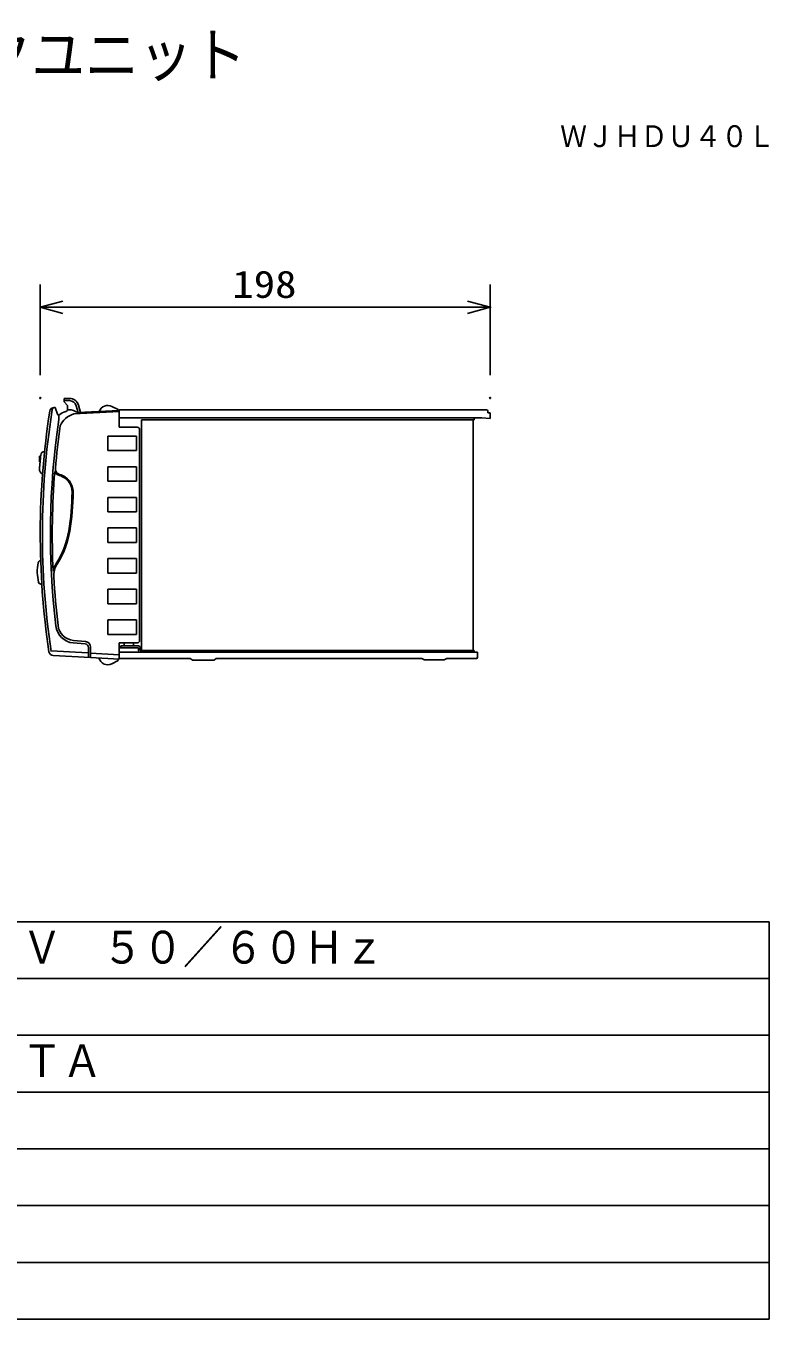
# Model space of a CAD drawing. Units: millimetres, scale not verified. Extents: x -63 to 63, y -57 to 57.
# Drawn here: x -2.9 to 62.5, y -56.5 to 57.4 of the extents above; entities that cross this region are included whole.
import ezdxf
from ezdxf.enums import TextEntityAlignment as Align

# ---------------------------------------------------------------- set-up
doc = ezdxf.new("R2010")
doc.units = ezdxf.units.MM
doc.header["$LTSCALE"] = 0.190236
doc.header["$PDMODE"] = 32
doc.header["$PDSIZE"] = 0.0951
for name, color, linetype in [('0-0_GAIKEI', 1, 'Continuous'), ('0-1_TOUROKU', 3, 'Continuous'), ('0-2_MOJI1', 7, 'Continuous'), ('0-3_WAKU', 1, 'Continuous')]:
    doc.layers.add(name, color=color, linetype=linetype)
doc.styles.add('ＭＳ ゴシック', font='')
doc.styles.get('ＭＳ ゴシック').set_extended_font_data('MS Gothic')

# ---------------------------------------------------------------- blocks, each defined once
blk = doc.blocks.new('_OPEN30')
at = {"layer": '0-2_MOJI1'}
blk.add_line((0, 0), (-1, 0), dxfattribs=at)
blk.add_lwpolyline([(-1, 0.26795), (0, 0), (-1, -0.26795)], dxfattribs=at)

msp = doc.modelspace()

# ---------------------------------------------------------------- linework, layer by layer
at = {"layer": '0-0_GAIKEI', "color": 7}
for p, q in [((0.933, 24.583), (0.433, 24.583)), ((0.433, 24.583), (0.433, 24.283)), ((0.9199, 24.383), (0.433, 24.383)), ((0.433, 24.283), (0.719, 23.9422)), ((1.6623, 23.3338), (1.4993, 23.939)), ((1.8665, 23.3445), (1.6924, 23.991)), ((-0.367, 23.783), (-0.4318, 23.783)), ((-0.367, 23.783), (-0.1476, 23.1801)), ((0.833, 23.583), (0.7309, 23.583)), ((0.733, 23.6118), (0.733, 23.9036)), ((1.6326, 23.3322), (5.273, 23.523)), ((1.8032, 23.3411), (1.8631, 23.3573)), ((5.1868, 23.5896), (4.642, 23.8728)), ((5.203, 23.5193), (5.203, 23.563)), ((5.273, 23.583), (37.6331, 23.583)), ((5.273, 23.5267), (5.273, 23.583)), ((36.533, 22.703), (36.533, 22.863)), ((37.0582, 22.863), (36.533, 22.863)), ((37.9331, 22.803), (37.2077, 22.8574)), ((37.7331, 23.308), (37.7331, 23.483)), ((37.7331, 23.308), (37.9331, 23.323)), ((37.9331, 23.323), (37.9331, 22.803)), ((36.453, 2.383), (36.453, 22.703)), ((36.533, 22.703), (36.453, 22.703)), ((36.533, 2.223), (36.533, 2.383)), ((2.7678, 1.758), (-0.5211, 1.9304)), ((2.7678, 1.758), (5.273, 1.6267)), ((5.1868, 1.4963), (4.642, 1.2131)), ((5.203, 1.6304), (5.203, 1.523)), ((11.533, 1.683), (5.273, 1.683)), ((11.7056, 1.5449), (11.533, 1.683)), ((11.7681, 1.523), (13.5979, 1.523)), ((13.833, 1.683), (13.6604, 1.5449)), ((31.913, 1.683), (13.833, 1.683)), ((32.0893, 1.5772), (31.913, 1.683)), ((32.1407, 1.563), (33.8853, 1.563)), ((34.113, 1.683), (33.9368, 1.5772)), ((36.733, 1.683), (34.113, 1.683)), ((36.833, 1.783), (36.833, 2.223))]:
    msp.add_line(p, q, dxfattribs=at)
at = {"layer": '0-0_GAIKEI'}
for p, q in [((-0.0322, 23.1166), (-0.0333, 22.7261)), ((-0.0322, 22.7406), (-0.0322, 23.1166)), ((1.2946, 23.2146), (5.273, 23.4231)), ((5.273, 23.523), (5.273, 22.043)), ((36.533, 22.863), (5.273, 22.863)), ((6.873, 22.043), (5.273, 22.043)), ((7.073, 21.843), (7.073, 3.243)), ((36.453, 22.703), (7.233, 22.703)), ((7.233, 22.703), (7.233, 2.383)), ((4.2981, 21.268), (6.8082, 21.268)), ((4.2981, 19.9979), (4.2981, 21.268)), ((6.8082, 21.268), (6.8082, 19.9979)), ((-1.727, 19.483), (-1.6325, 19.483)), ((-1.727, 18.983), (-1.727, 19.483)), ((6.8082, 19.9979), (4.2981, 19.9979)), ((-1.727, 18.983), (-1.6796, 18.983)), ((4.2981, 18.568), (6.8082, 18.568)), ((4.2981, 17.2979), (4.2981, 18.568)), ((6.8082, 18.568), (6.8082, 17.2979)), ((6.8082, 17.2979), (4.2981, 17.2979)), ((4.2981, 15.868), (6.8082, 15.868)), ((4.2981, 14.5979), (4.2981, 15.868)), ((6.8082, 15.868), (6.8082, 14.5979)), ((6.8082, 14.5979), (4.2981, 14.5979)), ((4.2981, 13.168), (6.8082, 13.168)), ((4.2981, 11.8979), (4.2981, 13.168)), ((6.8082, 13.168), (6.8082, 11.8979)), ((6.8082, 11.8979), (4.2981, 11.8979)), ((-1.6264, 10.3889), (-1.7988, 10.2165)), ((4.2981, 10.468), (6.8082, 10.468)), ((4.2981, 9.1979), (4.2981, 10.468)), ((6.8082, 10.468), (6.8082, 9.1979)), ((6.8082, 9.1979), (4.2981, 9.1979)), ((-1.6233, 8.2319), (-1.5254, 8.2285)), ((4.2981, 7.768), (6.8082, 7.768)), ((4.2981, 6.4979), (4.2981, 7.768)), ((6.8082, 7.768), (6.8082, 6.4979)), ((6.8082, 6.4979), (4.2981, 6.4979)), ((4.2981, 5.068), (6.8082, 5.068)), ((4.2981, 3.7979), (4.2981, 5.068)), ((6.8082, 5.068), (6.8082, 3.7979)), ((6.8082, 3.7979), (4.2981, 3.7979)), ((2.5364, 2.1679), (-0.7144, 2.3399)), ((2.2939, 2.9553), (1.2419, 3.0473)), ((1.2583, 3.2667), (2.3113, 3.1745)), ((2.5678, 1.7685), (2.5678, 2.6564)), ((2.7678, 2.6764), (2.7678, 1.758)), ((6.873, 3.043), (5.273, 3.043)), ((5.273, 3.043), (5.273, 1.6267)), ((5.273, 2.623), (6.973, 2.623)), ((6.973, 2.783), (5.433, 2.783)), ((5.433, 2.783), (5.433, 2.623)), ((5.733, 2.783), (5.733, 3.023)), ((6.533, 2.783), (6.533, 3.023)), ((6.973, 2.383), (6.973, 2.623)), ((7.133, 2.383), (7.133, 2.623)), ((36.533, 2.383), (7.133, 2.383)), ((5.273, 2.0062), (2.7678, 2.1375)), ((36.833, 2.223), (5.273, 2.223))]:
    msp.add_line(p, q, dxfattribs=at)
for points in [[(-0.0333, 22.7261), (-0.0333, 22.7264), (-0.0332, 22.7266), (-0.0332, 22.7269), (-0.0332, 22.7272), (-0.0331, 22.7275), (-0.0331, 22.7278), (-0.0331, 22.7281), (-0.033, 22.7284), (-0.033, 22.7287), (-0.0329, 22.729), (-0.0329, 22.7293), (-0.0329, 22.7295), (-0.0328, 22.7298), (-0.0328, 22.7301), (-0.0328, 22.7304), (-0.0327, 22.7307), (-0.0327, 22.731), (-0.0327, 22.7313), (-0.0327, 22.7316), (-0.0326, 22.7319), (-0.0326, 22.7322), (-0.0326, 22.7325), (-0.0326, 22.7327), (-0.0325, 22.733), (-0.0325, 22.7333), (-0.0325, 22.7336), (-0.0325, 22.7339), (-0.0325, 22.7342), (-0.0324, 22.7345), (-0.0324, 22.7348), (-0.0324, 22.7351), (-0.0324, 22.7354), (-0.0324, 22.7357), (-0.0324, 22.736), (-0.0324, 22.7362), (-0.0323, 22.7365), (-0.0323, 22.7368), (-0.0323, 22.7371), (-0.0323, 22.7374)], [(-0.0323, 22.7374), (-0.0323, 22.7377), (-0.0323, 22.738), (-0.0323, 22.7383), (-0.0323, 22.7386), (-0.0323, 22.7389), (-0.0323, 22.7392), (-0.0323, 22.7395), (-0.0323, 22.7398), (-0.0323, 22.74), (-0.0322, 22.7403), (-0.0322, 22.7406)]]:
    msp.add_lwpolyline(points, dxfattribs=at)
at = {"layer": '0-0_GAIKEI', "color": 7}
for points in [[(11.6901, 1.5606), (11.69, 1.5607), (11.6899, 1.5609), (11.6898, 1.5611), (11.6897, 1.5612), (11.6896, 1.5614), (11.6895, 1.5616), (11.6894, 1.5617), (11.6893, 1.5619), (11.6892, 1.5621), (11.6891, 1.5622), (11.689, 1.5624), (11.689, 1.5624)], [(11.6941, 1.554), (11.694, 1.5542), (11.6939, 1.5544), (11.6938, 1.5545), (11.6937, 1.5547), (11.6936, 1.5549), (11.6935, 1.555), (11.6934, 1.5552), (11.6933, 1.5554), (11.6932, 1.5556), (11.6931, 1.5557), (11.693, 1.5559), (11.6929, 1.5561), (11.6928, 1.5562), (11.6927, 1.5564), (11.6926, 1.5566), (11.6925, 1.5567), (11.6924, 1.5569), (11.6923, 1.5571), (11.6922, 1.5572), (11.6921, 1.5574), (11.692, 1.5576), (11.6919, 1.5577), (11.6918, 1.5579), (11.6917, 1.5581), (11.6916, 1.5582), (11.6915, 1.5584), (11.6914, 1.5586), (11.6912, 1.5587), (11.6911, 1.5589), (11.691, 1.5591), (11.6909, 1.5592), (11.6908, 1.5594), (11.6907, 1.5596), (11.6906, 1.5597), (11.6905, 1.5599), (11.6904, 1.5601), (11.6903, 1.5602), (11.6902, 1.5604), (11.6901, 1.5606)]]:
    msp.add_lwpolyline(points, dxfattribs=at)
for centre, radius, start, end in [((0.673, 23.9036), 0.06, 0, 40), ((0.9199, 23.783), 0.8, 15.07205, 90), ((0.9199, 23.783), 0.6, 15.07205, 90), ((4.273, 23.163), 0.8, 62.53529, 160.27132), ((68.3331, 12.633), 70.0001, 171.11487, 188.513), ((-0.4318, 23.383), 0.4, 90, 171.11487), ((-0.0536, 23.2143), 0.1, 200, 310.68528), ((0.833, 22.183), 1.26, 101.85757, 130.68528), ((0.533, 23.6118), 0.2, 281.85757, 0), ((0.833, 22.183), 1.4, 55.17162, 90), ((5.173, 23.563), 0.03, 0, 62.53529), ((37.0582, 20.863), 2, 85.71085, 90), ((37.6331, 23.483), 0.1, 0, 90), ((-0.5002, 2.3298), 0.4, 188.513, 267), ((4.273, 1.923), 0.8, 194.81302, 297.46471), ((5.173, 1.523), 0.03, 297.46471, 0), ((11.7681, 1.623), 0.1, 231.34019, 270), ((13.5979, 1.623), 0.1, 270, 308.65981), ((32.1407, 1.663), 0.1, 239.03624, 270), ((33.8853, 1.663), 0.1, 270, 300.96376), ((36.733, 1.783), 0.1, 270, 0)]:
    msp.add_arc(centre, radius, start, end, dxfattribs=at)
at = {"layer": '0-0_GAIKEI'}
for centre, radius, start, end in [((68.3331, 12.633), 69.8097, 171.14571, 188.513), ((0.0128, 23.382), 0.6575, 153.81125, 180.33045), ((-0.4086, 23.6018), 0.1827, 97.28714, 157.32518), ((1.7919, 21.4331), 1.8496, 105.5972, 157.03967), ((68.5279, 12.633), 69.3001, 171.62547, 186.7044), ((68.3278, 12.633), 68.9, 172.05655, 175.19355), ((6.873, 21.843), 0.2, 0, 90), ((68.3331, 12.633), 70.3001, 174.33721, 175.32762), ((-1.2259, 19.5303), 0.4, 97.25002, 174.33721), ((-1.3347, 18.3269), 0.4, 175.32762, 252.27082), ((0.1683, 18.3642), 0.5, 175.19425, 255.08366), ((67.3605, 12.6141), 67.97, 175.33419, 182.74885), ((0.1683, 18.3642), 0.5952, 201.81695, 255.08366), ((-0.3723, 16.3349), 1.5049, 37.54304, 75.08319), ((-0.3723, 16.3349), 1.6001, 37.54304, 75.08319), ((-0.3724, 16.3349), 1.505, 0.00245, 37.54003), ((-0.3724, 16.3349), 1.6002, 0.00245, 37.54003), ((-18.8736, 16.3351), 20.0062, 350.14227, 359.99966), ((-18.8736, 16.3351), 20.1014, 350.14227, 359.99966), ((-7.0495, 14.2805), 8.0049, 327.96317, 350.14188), ((-7.0495, 14.2805), 8.1001, 327.96317, 350.14188), ((2.0721, 9.3461), 4, 168.94051, 193.92243), ((-1.6574, 10.0751), 0.2, 135, 168.94051), ((1.4277, 8.9758), 1.9952, 147.96337, 169.06277), ((1.4277, 8.9758), 1.9, 147.96337, 183.12875), ((-1.6163, 8.4318), 0.2, 193.92243, 268), ((68.3279, 12.633), 68.9001, 183.12901, 186.7072), ((1.3891, 4.761), 1.5, 186.7075, 264.9997), ((1.39, 4.7409), 1.7, 186.70471, 264.9997), ((2.2678, 2.6564), 0.3, 0.00084, 84.99916), ((2.2678, 2.6764), 0.5, 0.00083, 84.99917), ((6.873, 3.243), 0.2, 270, 0), ((6.973, 2.623), 0.16, 0, 90), ((7.133, 2.383), 0.16, 180, 270)]:
    msp.add_arc(centre, radius, start, end, dxfattribs=at)
at = {"layer": '0-1_TOUROKU'}
for p, q in [((-1.667, 26.6129), (-1.667, 34.6029)), ((37.9331, 26.6129), (37.9331, 34.6029)), ((0.333, 32.6029), (35.933, 32.6029))]:
    msp.add_line(p, q, dxfattribs=at)
at = {"layer": '0-2_MOJI1'}
for p in [(37.9331, 32.6029), (-1.667, 24.6129), (37.9331, 24.6129)]:
    msp.add_point(p, dxfattribs=at)
at = {"layer": '0-3_WAKU', "color": 4}
for p, q in [((62.5001, -21.5), (-62.5001, -21.5)), ((62.5001, -56.5001), (62.5001, -21.5)), ((-62.5001, -56.5001), (62.5001, -56.5001))]:
    msp.add_line(p, q, dxfattribs=at)
at = {"layer": '0-3_WAKU'}
for p, q in [((-62.5001, -26.5), (62.5001, -26.5)), ((-62.5001, -31.5001), (62.5001, -31.5001)), ((-62.5001, -36.5001), (62.5001, -36.5001)), ((-62.5001, -41.5001), (62.5001, -41.5001)), ((-62.5001, -46.5001), (62.5001, -46.5001)), ((-62.5001, -51.5001), (62.5001, -51.5001))]:
    msp.add_line(p, q, dxfattribs=at)

# ---------------------------------------------------------------- block references
at = {"layer": '0-1_TOUROKU', "xscale": 2, "yscale": 2, "rotation": 180}
msp.add_blockref('_OPEN30', (-1.667, 32.6029), dxfattribs=at)
at = {"layer": '0-1_TOUROKU', "xscale": 2, "yscale": 2}
msp.add_blockref('_OPEN30', (37.9331, 32.6029), dxfattribs=at)

# ---------------------------------------------------------------- texts
at = {"layer": '0-1_TOUROKU', "color": 1, "style": 'ＭＳ ゴシック', "width": 0.9}
msp.add_text('ＷＪＨＤＵ４０Ｌ', height=1.925, dxfattribs=at).set_placement((44.1, 46.13), align=Align.BOTTOM_LEFT)
at = {"layer": '0-1_TOUROKU', "style": 'ＭＳ ゴシック', "width": 1.15}
msp.add_text('198', height=2.406, dxfattribs=at).set_placement((15.2459, 32.7125), align=Align.BOTTOM_LEFT)
at = {"layer": '0-2_MOJI1', "color": 2, "style": 'ＭＳ ゴシック', "width": 0.9}
for s, height, p in [('ハードディスクユニット', 3.848, (-35.5001, 51.7599)), ('ＡＣ１００Ｖ\u3000５０／６０Ｈｚ', 2.887, (-21, -26.0552)), ('シリアルＡＴＡ', 2.887, (-21, -36.0552))]:
    msp.add_text(s, height=height, dxfattribs=at).set_placement(p, align=Align.BOTTOM_LEFT)

doc.saveas('drawing.dxf')
